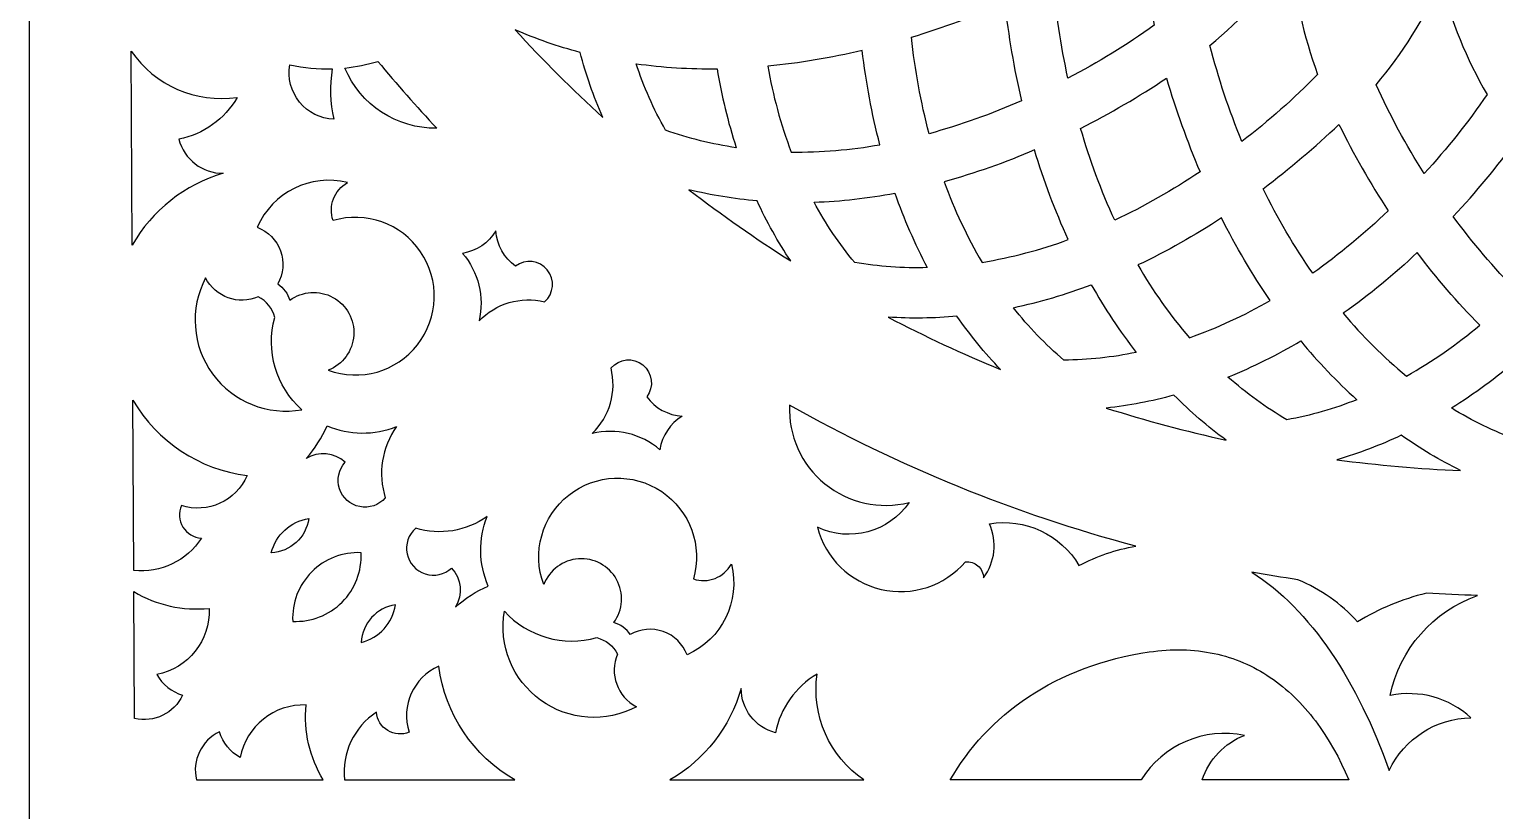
# Model space of a CAD drawing. Extents: x 198 to 1143, y 157 to 1987.
# Drawn here: x 197.6 to 663, y 533.7 to 782 of the extents above; entities that cross this region are included whole.
import ezdxf

# ---------------------------------------------------------------- set-up
doc = ezdxf.new("R2010")
doc.units = 0
doc.layers.get('0').update_dxf_attribs({"linetype": 'CONTINUOUS'})

msp = doc.modelspace()

# ---------------------------------------------------------------- linework, layer by layer
msp.add_lwpolyline([(197.57, 156.9), (1142.56, 156.9), (1142.56, 1987.4), (197.57, 1987.4)], close=True)
for points in [[(522.79, 798.24, 0.072141), (553.44, 822.04, 0.072141), (554.9, 783.26, -0.034729), (527.51, 766.44, -0.034729)], [(572.6, 776.82, 0.072141), (598.64, 805.59, 0.072141), (606.81, 767.66, -0.034729), (582.76, 746.33, -0.034729)], [(625.36, 764.38, 0.072141), (646.01, 797.24, 0.072141), (660.65, 761.3, -0.034729), (640.67, 736.12, -0.034729)], [(477.78, 779.45, 0.029232), (507.4, 790.41, 0.029232), (512.72, 759.28, -0.037794), (483.39, 748.82, -0.037794)], [(379.76, 753.96, -0.039375), (372.54, 774.63, -0.039375), (351.88, 781.85, 0.022902)], [(229.91, 775.06, 0.285937), (263.63, 760.35, -0.214792), (245.05, 747.05, 0.341603), (259.18, 736.22, 0.194436), (230.24, 713.39)], [(462.16, 775.23, -0.034459), (432.14, 770.27, 0.046745), (439.57, 742.97, 0.046745), (467.76, 745.32, -0.034459)], [(293.82, 769.42, 0.097807), (294.28, 753.41, -0.456468), (280.35, 770.71, 0.062294)], [(308.27, 771.8, 0.015058), (327, 750.57, -0.307476), (297.83, 769.68, 0.048939)], [(416.05, 769.43, 0.037548), (422.13, 744.35, -0.049372), (399.69, 749.93, -0.049372), (390.3, 771.06, 0.037548)], [(531.53, 750.51, 0.029232), (558.8, 766.44, 0.029232), (569.44, 736.71, -0.037794), (542.37, 721.31, -0.037794)], [(589.49, 731.34, 0.029232), (613.57, 751.76, 0.029232), (629.22, 724.33, -0.037794), (605.23, 704.47, -0.037794)], [(649.9, 722.52, 0.029232), (670.07, 746.82, 0.029232), (690.24, 722.52, -0.037794), (670.07, 698.8, -0.037794)], [(516.88, 743.64, -0.034459), (488.18, 733.54, 0.046745), (500.23, 707.94, 0.046745), (527.59, 715.16, -0.034459)], [(280.32, 695.88, -1.143119), (292.5, 673.69, 1.38556), (294.05, 721.21, -0.359952), (298.68, 733.29, 0.367186), (269.99, 719.08, -0.459704), (276.49, 701.08, -0.17978)], [(439.43, 708.39, -0.039375), (428.73, 727.48, -0.039375), (407.12, 731.01, 0.022902)], [(472.48, 729.92, 0.037548), (482.82, 706.27, -0.049372), (459.75, 707.88, -0.049372), (446.83, 727.05, 0.037548)], [(576.25, 722.03, -0.034459), (549.74, 707.1, 0.046745), (566.06, 683.99, 0.046745), (591.74, 695.84, -0.034459)], [(335.17, 710.8, -0.240526), (340.43, 689.32, -0.26688), (361.25, 695.42, 0.972477), (352.02, 706.68, -0.223302), (345.79, 717.97, -0.224165)], [(638.47, 711.06, -0.034459), (614.96, 691.75, 0.046745), (635.04, 671.82, 0.046745), (658.28, 687.96, -0.034459)], [(270.32, 696.98, -0.39324), (253.55, 702.97, 0.6236), (284.15, 661.11, -0.284837), (275.56, 690.44, 0.217052)], [(534.91, 700.81, 0.037548), (549.2, 679.32, -0.049372), (526.2, 676.89, -0.049372), (510.15, 693.53, 0.037548)], [(506.1, 673.86, -0.039375), (492.25, 690.81, -0.039375), (470.36, 690.53, 0.022902)], [(601.44, 682.98, 0.037548), (619.25, 664.3, -0.049372), (597.02, 657.92, -0.049372), (578.33, 671.51, 0.037548)], [(397.89, 648.42, 0.240526), (376.38, 653.56, 0.26688), (382.36, 674.41, -0.972477), (393.68, 665.25, 0.223302), (404.99, 659.08, 0.224165)], [(670.07, 676.97, 0.037548), (690.84, 661.67, -0.049372), (670.07, 651.53, -0.049372), (649.29, 661.67, 0.037548)], [(577.75, 651.44, -0.039375), (561.17, 665.73, -0.039375), (539.66, 661.65, 0.022902)], [(266.73, 640.19, -0.386683), (245.87, 630.68, 0.516987), (252.26, 620.33, -0.280356), (230.78, 610.02), (230.5, 664.15, 0.232672)], [(447.94, 623.76, 0.605586), (494.92, 612.8, -0.447872), (500.65, 607.74, 0.275046), (502.55, 624.86, -0.312108), (531, 611.59, -0.082062), (549.06, 617.76, -0.0634), (439.07, 662.58, 0.502478), (477.02, 631.64, -0.3671)], [(314.24, 655.77, 0.23453), (310.66, 633.09, -1.011299), (297.91, 644.43, 0.328897), (285.51, 645.64, 0.084725), (292.15, 656.03, 0.197978)], [(652.21, 641.8, -0.039375), (633.39, 652.99, -0.039375), (612.92, 645.24, 0.022902)], [(383.25, 593.49, 1.143119), (361, 605.55, -1.38556), (408.51, 607.35, 0.359952), (420.57, 612.05, -0.367186), (406.5, 583.28, 0.459704), (388.47, 589.69, 0.17978)], [(274.44, 615.64, -0.302776), (286.35, 626.55, -0.359668)], [(342.97, 627.2, -0.23453), (320.31, 623.49, 1.011299), (331.71, 610.81, -0.328897), (332.99, 598.41, -0.084725), (343.34, 605.11, -0.197978)], [(281.25, 593.88, 0.443184), (302.95, 615.69, 0.443184)], [(629.54, 546.52, -0.285715), (655.51, 563.26, 0.241916), (629.88, 570.3, -0.264399), (657.6, 602.09, -0.008653), (641.34, 602.81, 0.078701), (619.49, 593.73, 0.111195), (600.51, 607.1, -0.007874), (585.9, 609.52), (587.61, 608.39), (589.31, 607.2), (590.98, 605.94), (592.65, 604.61), (594.29, 603.23), (595.92, 601.78), (597.52, 600.27), (599.11, 598.69), (600.68, 597.06), (602.22, 595.38), (603.74, 593.63), (605.24, 591.83), (606.71, 589.98), (608.16, 588.07), (609.59, 586.11), (610.99, 584.1), (612.36, 582.05), (613.71, 579.94), (615.03, 577.8), (616.32, 575.6), (618.82, 571.1), (621.2, 566.43), (623.46, 561.63), (625.61, 556.7), (627.63, 551.66)], [(230.82, 603.33, 0.162216), (254.67, 598, -0.371386), (238.06, 576.98, 0.191002), (246.27, 570.41, -0.352845), (231.03, 563.04)], [(303.04, 587.18, 0.302776), (313.89, 599.15, 0.359668)], [(384.4, 583.49, 0.39324), (390.48, 566.76, -0.6236), (348.47, 597.14, 0.284837), (377.83, 588.7, -0.217052)], [(490.09, 543.5), (491.21, 545.37), (492.38, 547.22), (493.61, 549.05), (494.9, 550.85), (496.24, 552.63), (497.65, 554.38), (499.11, 556.1), (500.64, 557.78), (502.22, 559.43), (503.86, 561.05), (505.56, 562.63), (507.32, 564.16), (509.14, 565.66), (511.01, 567.11), (512.94, 568.52), (514.92, 569.89), (516.96, 571.2), (519.06, 572.46), (521.2, 573.68), (523.4, 574.84), (525.65, 575.94), (527.95, 576.99), (530.3, 577.98), (532.69, 578.91), (535.13, 579.79), (537.61, 580.6), (540.14, 581.35), (542.7, 582.04), (545.3, 582.67), (547.93, 583.23), (550.6, 583.73), (553.3, 584.16), (554.66, 584.35), (556, 584.51), (557.34, 584.64), (558.67, 584.73), (560, 584.8), (561.31, 584.85), (562.61, 584.86), (563.91, 584.84), (565.2, 584.8), (566.47, 584.72), (567.74, 584.62), (569, 584.49), (570.25, 584.33), (571.48, 584.14), (572.71, 583.92), (573.93, 583.68), (575.13, 583.41), (576.32, 583.11), (577.51, 582.78), (578.68, 582.42), (579.83, 582.04), (580.98, 581.63), (582.11, 581.19), (583.23, 580.73), (584.34, 580.24), (585.44, 579.72), (586.52, 579.18), (587.59, 578.61), (588.65, 578.01), (589.69, 577.39), (590.72, 576.75), (591.74, 576.08), (592.74, 575.39), (593.73, 574.67), (594.71, 573.92), (595.67, 573.16), (596.62, 572.37), (597.55, 571.56), (598.47, 570.72), (599.38, 569.86), (600.27, 568.98), (601.14, 568.08), (602.01, 567.16), (602.85, 566.22), (603.69, 565.25), (604.5, 564.27), (605.31, 563.26), (606.1, 562.24), (606.87, 561.2), (607.63, 560.14), (609.1, 557.96), (610.52, 555.71), (611.88, 553.39), (613.18, 551.01), (614.42, 548.56), (615.6, 546.06), (616.73, 543.5), (570.14, 543.5, -0.226587), (583.62, 557.66, 0.313907), (550.75, 543.5)], [(327.64, 579.6, 0.386683), (318.24, 558.7, -0.516987), (307.86, 565.03, 0.280356), (297.65, 543.5), (351.78, 543.5, -0.232672)], [(462.69, 543.5, -0.285937), (447.81, 577.14, 0.214792), (434.61, 558.49, -0.341603), (423.7, 572.57, -0.194436), (401.02, 543.5)], [(290.96, 543.5, -0.162216), (285.51, 567.32, 0.371386), (264.57, 550.61, -0.191002), (257.96, 558.78, 0.352845), (250.67, 543.5)]]:
    msp.add_lwpolyline(points, format="xyb", close=True)

doc.saveas('drawing.dxf')
